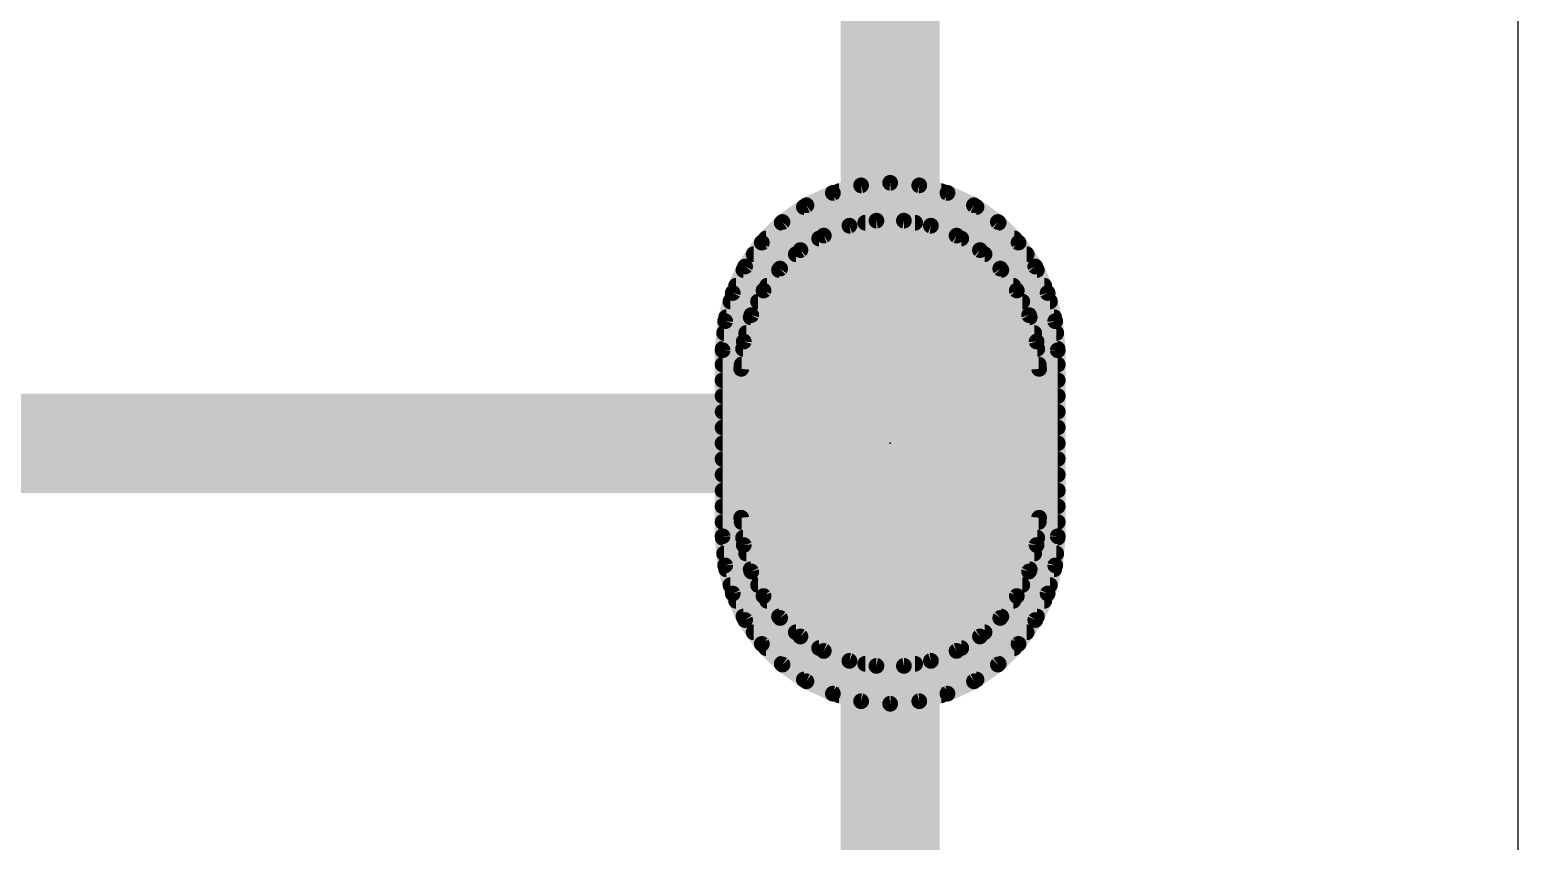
# Model space of a CAD drawing. Extents: x 1 to 105, y 18 to 66.
# Drawn here: x 93.4 to 105.39, y 31.08 to 37.62 of the extents above; entities that cross this region are included whole.
import ezdxf

# ---------------------------------------------------------------- set-up
doc = ezdxf.new("R2010")
doc.units = 0
for name, color, linetype in [('17', 122, 'CONTINUOUS'), ('2', 41, 'CONTINUOUS'), ('20', 31, 'CONTINUOUS'), ('23', 53, 'CONTINUOUS'), ('29', 251, 'CONTINUOUS'), ('30', 251, 'CONTINUOUS'), ('4', 41, 'CONTINUOUS'), ('44', 251, 'CONTINUOUS'), ('5', 83, 'CONTINUOUS')]:
    doc.layers.add(name, color=color, linetype=linetype)

# ---------------------------------------------------------------- blocks, each defined once
blk = doc.blocks.new('RECT')
blk.add_solid([(-0.5, -0.5), (0.5, -0.5), (-0.5, 0.5), (0.5, 0.5)])
blk = doc.blocks.new('ROUNDP')
at = {"const_width": 0.5}
blk.add_lwpolyline([(0, -0.25, 1), (0, 0.25, 1), (0, -0.25)], format="xyb", dxfattribs=at)

msp = doc.modelspace()

# ---------------------------------------------------------------- linework, layer by layer
at = {"layer": '2', "const_width": 0.127}
for points in [[(99.8683, 36.3086), (99.655, 36.2091)], [(100.0956, 36.3695), (99.8683, 36.3086)], [(99.9183, 36.322), (100.7417, 36.322)], [(100.33, 36.39), (100.0956, 36.3695)], [(100.5644, 36.3695), (100.33, 36.39)], [(100.7917, 36.3086), (100.5644, 36.3695)], [(101.005, 36.2091), (100.7917, 36.3086)], [(99.655, 36.2091), (99.4622, 36.0742)], [(99.6348, 36.195), (101.0252, 36.195)], [(101.1978, 36.0742), (101.005, 36.2091)], [(99.4622, 36.0742), (99.2958, 35.9078)], [(99.4561, 36.068), (101.2039, 36.068)], [(101.3642, 35.9078), (101.1978, 36.0742)], [(99.3291, 35.941), (101.3309, 35.941)], [(99.2958, 35.9078), (99.1609, 35.715)], [(99.2302, 35.814), (101.4298, 35.814)], [(101.4991, 35.715), (101.3642, 35.9078)], [(99.1609, 35.715), (99.0614, 35.5017)], [(99.1478, 35.687), (101.5122, 35.687)], [(101.5986, 35.5017), (101.4991, 35.715)], [(99.0886, 35.56), (101.5714, 35.56)], [(99.0614, 35.5017), (99.0005, 35.2744)], [(99.043, 35.433), (101.617, 35.433)], [(101.6595, 35.2744), (101.5986, 35.5017)], [(99.0005, 35.2744), (98.98, 35.04)], [(99.009, 35.306), (101.651, 35.306)], [(101.68, 35.04), (101.6595, 35.2744)], [(98.9922, 35.179), (101.6678, 35.179)], [(98.98, 35.04), (98.98, 33.54)], [(98.9811, 35.052), (101.679, 35.052)], [(101.68, 33.54), (101.68, 35.04)], [(98.98, 34.925), (101.68, 34.925)], [(98.98, 34.798), (101.68, 34.798)], [(98.98, 34.671), (101.68, 34.671)], [(98.98, 34.544), (101.68, 34.544)], [(98.98, 34.417), (101.68, 34.417)], [(98.98, 34.29), (101.68, 34.29)], [(98.98, 34.163), (101.68, 34.163)], [(98.98, 34.036), (101.68, 34.036)], [(98.98, 33.909), (101.68, 33.909)], [(98.98, 33.782), (101.68, 33.782)], [(98.98, 33.655), (101.68, 33.655)], [(98.98, 33.54), (99.0005, 33.3056)], [(98.981, 33.528), (101.679, 33.528)], [(101.6595, 33.3056), (101.68, 33.54)], [(98.9922, 33.401), (101.6678, 33.401)], [(99.0005, 33.3056), (99.0614, 33.0783)], [(101.5986, 33.0783), (101.6595, 33.3056)], [(99.009, 33.274), (101.651, 33.274)], [(99.043, 33.147), (101.617, 33.147)], [(99.0614, 33.0783), (99.1609, 32.865)], [(101.4991, 32.865), (101.5986, 33.0783)], [(99.0886, 33.02), (101.5714, 33.02)], [(99.1478, 32.893), (101.5122, 32.893)], [(99.1609, 32.865), (99.2958, 32.6722)], [(101.3642, 32.6722), (101.4991, 32.865)], [(99.2302, 32.766), (101.4298, 32.766)], [(99.2958, 32.6722), (99.4622, 32.5058)], [(99.3291, 32.639), (101.3309, 32.639)], [(101.1978, 32.5058), (101.3642, 32.6722)], [(99.4561, 32.512), (101.2039, 32.512)], [(99.4622, 32.5058), (99.655, 32.3709)], [(101.005, 32.3709), (101.1978, 32.5058)], [(99.6348, 32.385), (101.0252, 32.385)], [(99.655, 32.3709), (99.8683, 32.2714)], [(100.7917, 32.2714), (101.005, 32.3709)], [(99.8683, 32.2714), (100.0956, 32.2105)], [(99.9183, 32.258), (100.7417, 32.258)], [(100.0956, 32.2105), (100.33, 32.19)], [(100.33, 32.19), (100.5644, 32.2105)], [(100.5644, 32.2105), (100.7917, 32.2714)]]:
    msp.add_lwpolyline(points, dxfattribs=at)
at = {"layer": '2', "const_width": 0.0635}
for points in [[(99.8601, 36.3393, 1), (99.8765, 36.2779)], [(99.8817, 36.2798, 1), (99.8549, 36.3374)], [(99.9183, 36.3538, 1), (99.9183, 36.2903)], [(100.0928, 36.4011, 1), (100.0983, 36.3379)], [(100.1038, 36.3388, 1), (100.0874, 36.4002)], [(100.3328, 36.4216, 1), (100.3272, 36.3584)], [(100.3328, 36.3584, 1), (100.3272, 36.4216)], [(100.5726, 36.4002, 1), (100.5562, 36.3388)], [(100.5617, 36.3379, 1), (100.5672, 36.4011)], [(100.7417, 36.2903, 1), (100.7417, 36.3538)], [(100.8051, 36.3374, 1), (100.7783, 36.2798)], [(100.7835, 36.2779, 1), (100.7999, 36.3393)], [(99.6348, 36.2268, 1), (99.6348, 36.1632)], [(99.6416, 36.2379, 1), (99.6684, 36.1804)], [(99.6732, 36.1831, 1), (99.6368, 36.2351)], [(101.0232, 36.2351, 1), (100.9868, 36.1831)], [(100.9916, 36.1804, 1), (101.0184, 36.2379)], [(101.0252, 36.1632, 1), (101.0252, 36.2268)], [(99.4561, 36.0998, 1), (99.4561, 36.0363)], [(99.444, 36.1002, 1), (99.4804, 36.0482)], [(99.4847, 36.0517, 1), (99.4398, 36.0966)], [(101.2202, 36.0966, 1), (101.1753, 36.0517)], [(101.1796, 36.0482, 1), (101.216, 36.1002)], [(101.2039, 36.0363, 1), (101.2039, 36.0998)], [(99.3291, 35.9728, 1), (99.3291, 35.9093)], [(101.3309, 35.9093, 1), (101.3309, 35.9728)], [(99.2302, 35.8458, 1), (99.2302, 35.7822)], [(99.2734, 35.9302, 1), (99.3183, 35.8853)], [(99.3218, 35.8896, 1), (99.2698, 35.926)], [(101.3902, 35.926, 1), (101.3382, 35.8896)], [(101.3417, 35.8853, 1), (101.3866, 35.9302)], [(101.4298, 35.7822, 1), (101.4298, 35.8458)], [(99.1478, 35.7188, 1), (99.1478, 35.6553)], [(99.1349, 35.7332, 1), (99.1869, 35.6968)], [(99.1896, 35.7016, 1), (99.1321, 35.7284)], [(101.5279, 35.7284, 1), (101.4704, 35.7016)], [(101.4731, 35.6968, 1), (101.5251, 35.7332)], [(101.5122, 35.6553, 1), (101.5122, 35.7188)], [(99.0886, 35.5918, 1), (99.0886, 35.5282)], [(101.5714, 35.5282, 1), (101.5714, 35.5918)], [(99.043, 35.4648, 1), (99.043, 35.4012)], [(99.0326, 35.5151, 1), (99.0902, 35.4883)], [(99.0921, 35.4935, 1), (99.0307, 35.5099)], [(101.6293, 35.5099, 1), (101.5679, 35.4935)], [(101.5698, 35.4883, 1), (101.6274, 35.5151)], [(101.617, 35.4012, 1), (101.617, 35.4648)], [(98.9698, 35.2826, 1), (99.0312, 35.2662)], [(99.0321, 35.2717, 1), (98.9689, 35.2772)], [(99.009, 35.3378, 1), (99.009, 35.2743)], [(101.6911, 35.2772, 1), (101.6279, 35.2717)], [(101.6288, 35.2662, 1), (101.6902, 35.2826)], [(101.651, 35.2743, 1), (101.651, 35.3378)], [(98.9922, 35.2108, 1), (98.9922, 35.1472)], [(101.6678, 35.1472, 1), (101.6678, 35.2108)], [(98.9484, 35.0428, 1), (99.0116, 35.0372)], [(99.0118, 35.04, 1), (98.9483, 35.04)], [(98.9811, 35.0838, 1), (98.9811, 35.0202)], [(101.7118, 35.04, 1), (101.6483, 35.04)], [(101.6484, 35.0372, 1), (101.7116, 35.0428)], [(101.679, 35.0202, 1), (101.679, 35.0838)], [(98.98, 34.9568, 1), (98.98, 34.8933)], [(101.68, 34.8933, 1), (101.68, 34.9568)], [(98.98, 34.8298, 1), (98.98, 34.7662)], [(101.68, 34.7662, 1), (101.68, 34.8298)], [(98.98, 34.7028, 1), (98.98, 34.6392)], [(101.68, 34.6392, 1), (101.68, 34.7028)], [(98.98, 34.5758, 1), (98.98, 34.5123)], [(101.68, 34.5123, 1), (101.68, 34.5758)], [(98.98, 34.4488, 1), (98.98, 34.3852)], [(101.68, 34.3852, 1), (101.68, 34.4488)], [(98.98, 34.3218, 1), (98.98, 34.2582)], [(101.68, 34.2582, 1), (101.68, 34.3218)], [(98.98, 34.1948, 1), (98.98, 34.1313)], [(101.68, 34.1313, 1), (101.68, 34.1948)], [(98.98, 34.0678, 1), (98.98, 34.0042)], [(101.68, 34.0042, 1), (101.68, 34.0678)], [(98.98, 33.9408, 1), (98.98, 33.8772)], [(101.68, 33.8772, 1), (101.68, 33.9408)], [(98.98, 33.8138, 1), (98.98, 33.7503)], [(101.68, 33.7503, 1), (101.68, 33.8138)], [(98.98, 33.6868, 1), (98.98, 33.6232)], [(101.68, 33.6232, 1), (101.68, 33.6868)], [(99.0116, 33.5428, 1), (98.9484, 33.5372)], [(98.981, 33.5598, 1), (98.981, 33.4962)], [(101.7116, 33.5372, 1), (101.6484, 33.5428)], [(101.679, 33.4962, 1), (101.679, 33.5598)], [(98.9483, 33.54, 1), (99.0118, 33.54)], [(98.9922, 33.4328, 1), (98.9922, 33.3693)], [(101.6483, 33.54, 1), (101.7118, 33.54)], [(101.6678, 33.3693, 1), (101.6678, 33.4328)], [(99.0312, 33.3138, 1), (98.9698, 33.2974)], [(98.9689, 33.3028, 1), (99.0321, 33.3083)], [(101.6279, 33.3083, 1), (101.6911, 33.3028)], [(101.6902, 33.2974, 1), (101.6288, 33.3138)], [(99.009, 33.3058, 1), (99.009, 33.2422)], [(101.651, 33.2422, 1), (101.651, 33.3058)], [(99.043, 33.1788, 1), (99.043, 33.1152)], [(99.0902, 33.0917, 1), (99.0326, 33.0649)], [(99.0307, 33.0701, 1), (99.0921, 33.0865)], [(101.5679, 33.0865, 1), (101.6293, 33.0701)], [(101.6274, 33.0649, 1), (101.5698, 33.0917)], [(101.617, 33.1152, 1), (101.617, 33.1788)], [(99.0886, 33.0518, 1), (99.0886, 32.9883)], [(101.5714, 32.9883, 1), (101.5714, 33.0518)], [(99.1478, 32.9248, 1), (99.1478, 32.8612)], [(99.1869, 32.8832, 1), (99.1349, 32.8468)], [(99.1321, 32.8516, 1), (99.1896, 32.8784)], [(101.4704, 32.8784, 1), (101.5279, 32.8516)], [(101.5251, 32.8468, 1), (101.4731, 32.8832)], [(101.5122, 32.8612, 1), (101.5122, 32.9248)], [(99.2302, 32.7978, 1), (99.2302, 32.7342)], [(101.4298, 32.7342, 1), (101.4298, 32.7978)], [(99.3183, 32.6947, 1), (99.2734, 32.6498)], [(99.2698, 32.654, 1), (99.3218, 32.6904)], [(99.3291, 32.6708, 1), (99.3291, 32.6073)], [(101.3309, 32.6073, 1), (101.3309, 32.6708)], [(101.3382, 32.6904, 1), (101.3902, 32.654)], [(101.3866, 32.6498, 1), (101.3417, 32.6947)], [(99.4561, 32.5438, 1), (99.4561, 32.4802)], [(99.4804, 32.5318, 1), (99.444, 32.4798)], [(99.4398, 32.4834, 1), (99.4847, 32.5283)], [(101.1753, 32.5283, 1), (101.2202, 32.4834)], [(101.216, 32.4798, 1), (101.1796, 32.5318)], [(101.2039, 32.4802, 1), (101.2039, 32.5438)], [(99.6348, 32.4168, 1), (99.6348, 32.3532)], [(99.6684, 32.3996, 1), (99.6416, 32.3421)], [(99.6368, 32.3449, 1), (99.6732, 32.3969)], [(100.9868, 32.3969, 1), (101.0232, 32.3449)], [(101.0184, 32.3421, 1), (100.9916, 32.3996)], [(101.0252, 32.3532, 1), (101.0252, 32.4168)], [(99.8765, 32.3021, 1), (99.8601, 32.2407)], [(99.8549, 32.2426, 1), (99.8817, 32.3002)], [(99.9183, 32.2898, 1), (99.9183, 32.2263)], [(100.0983, 32.2421, 1), (100.0928, 32.1789)], [(100.0874, 32.1798, 1), (100.1038, 32.2412)], [(100.5562, 32.2412, 1), (100.5726, 32.1798)], [(100.5672, 32.1789, 1), (100.5617, 32.2421)], [(100.7417, 32.2263, 1), (100.7417, 32.2898)], [(100.7783, 32.3002, 1), (100.8051, 32.2426)], [(100.7999, 32.2407, 1), (100.7835, 32.3021)], [(100.3272, 32.2216, 1), (100.3328, 32.1584)], [(100.3272, 32.1584, 1), (100.3328, 32.2216)]]:
    msp.add_lwpolyline(points, format="xyb", dxfattribs=at)
at = {"layer": '20'}
msp.add_line((105.39, 20.32), (105.39, 66.04), dxfattribs=at)
at = {"layer": '23'}
msp.add_point((100.33, 34.29), dxfattribs=at)
at = {"layer": '4'}
for points, const_width in [([(100.33, 39.16), (100.33, 37.04)], 0.8), ([(100.0016, 36.0442), (99.7951, 35.9642)], 0.127), ([(100.2193, 36.0849), (100.0016, 36.0442)], 0.127), ([(100.129, 36.068), (100.531, 36.068)], 0.127), ([(100.4407, 36.0849), (100.2193, 36.0849)], 0.127), ([(100.6584, 36.0442), (100.4407, 36.0849)], 0.127), ([(100.8649, 35.9642), (100.6584, 36.0442)], 0.127), ([(99.7951, 35.9642), (99.6068, 35.8476)], 0.127), ([(99.7576, 35.941), (100.9024, 35.941)], 0.127), ([(101.0532, 35.8476), (100.8649, 35.9642)], 0.127), ([(99.6068, 35.8476), (99.4432, 35.6984)], 0.127), ([(99.57, 35.814), (101.09, 35.814)], 0.127), ([(101.2168, 35.6984), (101.0532, 35.8476)], 0.127), ([(99.4432, 35.6984), (99.3097, 35.5217)], 0.127), ([(99.4346, 35.687), (101.2254, 35.687)], 0.127), ([(101.3503, 35.5217), (101.2168, 35.6984)], 0.127), ([(99.3387, 35.56), (101.3214, 35.56)], 0.127), ([(99.3097, 35.5217), (99.211, 35.3235)], 0.127), ([(99.2656, 35.433), (101.3944, 35.433)], 0.127), ([(101.449, 35.3235), (101.3503, 35.5217)], 0.127), ([(99.211, 35.3235), (99.1504, 35.1105)], 0.127), ([(101.5096, 35.1105), (101.449, 35.3235)], 0.127), ([(99.2061, 35.306), (101.4539, 35.306)], 0.127), ([(99.1504, 35.1105), (99.13, 34.89)], 0.127), ([(99.1699, 35.179), (101.4901, 35.179)], 0.127), ([(101.53, 34.89), (101.5096, 35.1105)], 0.127), ([(99.145, 35.052), (101.515, 35.052)], 0.127), ([(99.13, 34.89), (101.53, 34.89)], 0.127), ([(99.1332, 34.925), (101.5268, 34.925)], 0.127), ([(99.1504, 33.4695), (99.13, 33.69)], 0.127), ([(99.13, 33.69), (101.53, 33.69)], 0.127), ([(99.1332, 33.655), (101.5268, 33.655)], 0.127), ([(101.53, 33.69), (101.5096, 33.4695)], 0.127), ([(99.145, 33.528), (101.515, 33.528)], 0.127), ([(99.211, 33.2565), (99.1504, 33.4695)], 0.127), ([(99.1699, 33.401), (101.4901, 33.401)], 0.127), ([(101.5096, 33.4695), (101.449, 33.2565)], 0.127), ([(99.2061, 33.274), (101.4539, 33.274)], 0.127), ([(99.3097, 33.0583), (99.211, 33.2565)], 0.127), ([(101.449, 33.2565), (101.3503, 33.0583)], 0.127), ([(99.2656, 33.147), (101.3944, 33.147)], 0.127), ([(99.4432, 32.8816), (99.3097, 33.0583)], 0.127), ([(101.3503, 33.0583), (101.2168, 32.8816)], 0.127), ([(99.3387, 33.02), (101.3214, 33.02)], 0.127), ([(99.4346, 32.893), (101.2254, 32.893)], 0.127), ([(99.6068, 32.7324), (99.4432, 32.8816)], 0.127), ([(101.2168, 32.8816), (101.0532, 32.7324)], 0.127), ([(99.57, 32.766), (101.09, 32.766)], 0.127), ([(99.7951, 32.6158), (99.6068, 32.7324)], 0.127), ([(101.0532, 32.7324), (100.8649, 32.6158)], 0.127), ([(99.7576, 32.639), (100.9024, 32.639)], 0.127), ([(100.0016, 32.5358), (99.7951, 32.6158)], 0.127), ([(100.8649, 32.6158), (100.6584, 32.5358)], 0.127), ([(100.2193, 32.4951), (100.0016, 32.5358)], 0.127), ([(100.129, 32.512), (100.531, 32.512)], 0.127), ([(100.4407, 32.4951), (100.2193, 32.4951)], 0.127), ([(100.6584, 32.5358), (100.4407, 32.4951)], 0.127), ([(100.33, 31.54), (100.33, 25.4)], 0.8)]:
    msp.add_lwpolyline(points, dxfattribs=dict(at, const_width=const_width))
for points, const_width in [([(100.13, 37.04, 1), (100.53, 37.04)], 0.4), ([(99.9958, 36.0754, 1), (100.0074, 36.013)], 0.0635), ([(100.0131, 36.0146, 1), (99.9901, 36.0738)], 0.0635), ([(100.129, 36.0998, 1), (100.129, 36.0363)], 0.0635), ([(100.2193, 36.1166, 1), (100.2193, 36.0531)], 0.0635), ([(100.2251, 36.0537, 1), (100.2134, 36.1161)], 0.0635), ([(100.4466, 36.1161, 1), (100.4349, 36.0537)], 0.0635), ([(100.4407, 36.0531, 1), (100.4407, 36.1166)], 0.0635), ([(100.531, 36.0363, 1), (100.531, 36.0998)], 0.0635), ([(100.6699, 36.0738, 1), (100.6469, 36.0146)], 0.0635), ([(100.6526, 36.013, 1), (100.6642, 36.0754)], 0.0635), ([(99.7576, 35.9728, 1), (99.7576, 35.9093)], 0.0635), ([(99.7836, 35.9938, 1), (99.8066, 35.9346)], 0.0635), ([(99.8118, 35.9372, 1), (99.7784, 35.9912)], 0.0635), ([(100.8816, 35.9912, 1), (100.8482, 35.9372)], 0.0635), ([(100.8534, 35.9346, 1), (100.8764, 35.9938)], 0.0635), ([(100.9024, 35.9093, 1), (100.9024, 35.9728)], 0.0635), ([(99.57, 35.8458, 1), (99.57, 35.7822)], 0.0635), ([(99.5901, 35.8746, 1), (99.6236, 35.8206)], 0.0635), ([(99.6282, 35.8242, 1), (99.5854, 35.8711)], 0.0635), ([(101.0746, 35.8711, 1), (101.0318, 35.8242)], 0.0635), ([(101.0364, 35.8206, 1), (101.0699, 35.8746)], 0.0635), ([(101.09, 35.7822, 1), (101.09, 35.8458)], 0.0635), ([(99.4346, 35.7188, 1), (99.4346, 35.6553)], 0.0635), ([(99.4218, 35.7219, 1), (99.4646, 35.675)], 0.0635), ([(99.4685, 35.6793, 1), (99.4179, 35.7176)], 0.0635), ([(101.2421, 35.7176, 1), (101.1915, 35.6793)], 0.0635), ([(101.1954, 35.675, 1), (101.2382, 35.7219)], 0.0635), ([(101.2254, 35.6553, 1), (101.2254, 35.7188)], 0.0635), ([(99.3387, 35.5918, 1), (99.3387, 35.5282)], 0.0635), ([(101.3214, 35.5282, 1), (101.3214, 35.5918)], 0.0635), ([(99.2656, 35.4648, 1), (99.2656, 35.4012)], 0.0635), ([(99.2844, 35.5409, 1), (99.3351, 35.5026)], 0.0635), ([(99.3382, 35.5076, 1), (99.2813, 35.5359)], 0.0635), ([(101.3787, 35.5359, 1), (101.3218, 35.5076)], 0.0635), ([(101.3249, 35.5026, 1), (101.3756, 35.5409)], 0.0635), ([(101.3944, 35.4012, 1), (101.3944, 35.4648)], 0.0635), ([(99.2416, 35.3148, 1), (99.1805, 35.3322)], 0.0635), ([(101.4795, 35.3322, 1), (101.4184, 35.3148)], 0.0635), ([(99.2061, 35.3378, 1), (99.2061, 35.2743)], 0.0635), ([(99.1826, 35.3376, 1), (99.2395, 35.3093)], 0.0635), ([(101.4205, 35.3093, 1), (101.4774, 35.3376)], 0.0635), ([(101.4539, 35.2743, 1), (101.4539, 35.3378)], 0.0635), ([(99.1199, 35.1192, 1), (99.181, 35.1018)], 0.0635), ([(99.182, 35.1076, 1), (99.1188, 35.1134)], 0.0635), ([(99.1699, 35.2108, 1), (99.1699, 35.1472)], 0.0635), ([(101.5412, 35.1134, 1), (101.478, 35.1076)], 0.0635), ([(101.479, 35.1018, 1), (101.5401, 35.1192)], 0.0635), ([(101.4901, 35.1472, 1), (101.4901, 35.2108)], 0.0635), ([(99.145, 35.0838, 1), (99.145, 35.0202)], 0.0635), ([(101.515, 35.0202, 1), (101.515, 35.0838)], 0.0635), ([(99.13, 34.9218, 1), (99.13, 34.8582)], 0.0635), ([(99.0984, 34.8929, 1), (99.1616, 34.8871)], 0.0635), ([(99.1332, 34.9568, 1), (99.1332, 34.8933)], 0.0635), ([(101.4984, 34.8871, 1), (101.5616, 34.8929)], 0.0635), ([(101.5268, 34.8933, 1), (101.5268, 34.9568)], 0.0635), ([(101.53, 34.8582, 1), (101.53, 34.9218)], 0.0635), ([(99.13, 33.7218, 1), (99.13, 33.6583)], 0.0635), ([(99.1616, 33.6929, 1), (99.0984, 33.6871)], 0.0635), ([(99.1332, 33.6868, 1), (99.1332, 33.6232)], 0.0635), ([(101.5616, 33.6871, 1), (101.4984, 33.6929)], 0.0635), ([(101.5268, 33.6232, 1), (101.5268, 33.6868)], 0.0635), ([(101.53, 33.6583, 1), (101.53, 33.7218)], 0.0635), ([(99.145, 33.5598, 1), (99.145, 33.4962)], 0.0635), ([(101.515, 33.4962, 1), (101.515, 33.5598)], 0.0635), ([(99.181, 33.4782, 1), (99.1199, 33.4608)], 0.0635), ([(99.1188, 33.4666, 1), (99.182, 33.4724)], 0.0635), ([(99.1699, 33.4328, 1), (99.1699, 33.3693)], 0.0635), ([(101.478, 33.4724, 1), (101.5412, 33.4666)], 0.0635), ([(101.5401, 33.4608, 1), (101.479, 33.4782)], 0.0635), ([(101.4901, 33.3693, 1), (101.4901, 33.4328)], 0.0635), ([(99.2061, 33.3058, 1), (99.2061, 33.2422)], 0.0635), ([(99.2395, 33.2707, 1), (99.1826, 33.2424)], 0.0635), ([(99.1805, 33.2478, 1), (99.2416, 33.2652)], 0.0635), ([(101.4184, 33.2652, 1), (101.4795, 33.2478)], 0.0635), ([(101.4774, 33.2424, 1), (101.4205, 33.2707)], 0.0635), ([(101.4539, 33.2422, 1), (101.4539, 33.3058)], 0.0635), ([(99.2656, 33.1788, 1), (99.2656, 33.1152)], 0.0635), ([(99.3351, 33.0774, 1), (99.2844, 33.0391)], 0.0635), ([(99.2813, 33.0441, 1), (99.3382, 33.0724)], 0.0635), ([(101.3218, 33.0724, 1), (101.3787, 33.0441)], 0.0635), ([(101.3756, 33.0391, 1), (101.3249, 33.0774)], 0.0635), ([(101.3944, 33.1152, 1), (101.3944, 33.1788)], 0.0635), ([(99.3387, 33.0518, 1), (99.3387, 32.9883)], 0.0635), ([(101.3214, 32.9883, 1), (101.3214, 33.0518)], 0.0635), ([(99.4346, 32.9248, 1), (99.4346, 32.8612)], 0.0635), ([(99.4646, 32.905, 1), (99.4218, 32.8581)], 0.0635), ([(99.4179, 32.8624, 1), (99.4685, 32.9007)], 0.0635), ([(101.1915, 32.9007, 1), (101.2421, 32.8624)], 0.0635), ([(101.2382, 32.8581, 1), (101.1954, 32.905)], 0.0635), ([(101.2254, 32.8612, 1), (101.2254, 32.9248)], 0.0635), ([(99.57, 32.7978, 1), (99.57, 32.7342)], 0.0635), ([(99.6236, 32.7594, 1), (99.5901, 32.7054)], 0.0635), ([(99.5854, 32.7089, 1), (99.6282, 32.7558)], 0.0635), ([(101.0318, 32.7558, 1), (101.0746, 32.7089)], 0.0635), ([(101.0699, 32.7054, 1), (101.0364, 32.7594)], 0.0635), ([(101.09, 32.7342, 1), (101.09, 32.7978)], 0.0635), ([(99.7576, 32.6708, 1), (99.7576, 32.6073)], 0.0635), ([(99.8066, 32.6454, 1), (99.7836, 32.5862)], 0.0635), ([(99.7784, 32.5888, 1), (99.8118, 32.6428)], 0.0635), ([(100.8482, 32.6428, 1), (100.8816, 32.5888)], 0.0635), ([(100.8764, 32.5862, 1), (100.8534, 32.6454)], 0.0635), ([(100.9024, 32.6073, 1), (100.9024, 32.6708)], 0.0635), ([(100.0074, 32.567, 1), (99.9958, 32.5046)], 0.0635), ([(99.9901, 32.5062, 1), (100.0131, 32.5654)], 0.0635), ([(100.129, 32.5438, 1), (100.129, 32.4802)], 0.0635), ([(100.2193, 32.5269, 1), (100.2193, 32.4634)], 0.0635), ([(100.2134, 32.4639, 1), (100.2251, 32.5263)], 0.0635), ([(100.4349, 32.5263, 1), (100.4466, 32.4639)], 0.0635), ([(100.4407, 32.4634, 1), (100.4407, 32.5269)], 0.0635), ([(100.531, 32.4802, 1), (100.531, 32.5438)], 0.0635), ([(100.6469, 32.5654, 1), (100.6699, 32.5062)], 0.0635), ([(100.6642, 32.5046, 1), (100.6526, 32.567)], 0.0635), ([(100.53, 31.54, 1), (100.13, 31.54)], 0.4)]:
    msp.add_lwpolyline(points, format="xyb", dxfattribs=dict(at, const_width=const_width))
at = {"layer": '44'}
for centre in [(100.33, 37.04), (100.31, 34.29), (100.33, 31.54)]:
    msp.add_circle(centre, 0, dxfattribs=at)
at = {"layer": '5'}
for points, const_width in [([(99.8683, 36.3086), (99.655, 36.2091)], 0.127), ([(100.0956, 36.3695), (99.8683, 36.3086)], 0.127), ([(99.9183, 36.322), (100.7417, 36.322)], 0.127), ([(100.33, 36.39), (100.0956, 36.3695)], 0.127), ([(100.5644, 36.3695), (100.33, 36.39)], 0.127), ([(100.7917, 36.3086), (100.5644, 36.3695)], 0.127), ([(101.005, 36.2091), (100.7917, 36.3086)], 0.127), ([(99.655, 36.2091), (99.4622, 36.0742)], 0.127), ([(99.6348, 36.195), (101.0252, 36.195)], 0.127), ([(101.1978, 36.0742), (101.005, 36.2091)], 0.127), ([(99.4622, 36.0742), (99.2958, 35.9078)], 0.127), ([(99.4561, 36.068), (101.2039, 36.068)], 0.127), ([(101.3642, 35.9078), (101.1978, 36.0742)], 0.127), ([(99.3291, 35.941), (101.3309, 35.941)], 0.127), ([(99.2958, 35.9078), (99.1609, 35.715)], 0.127), ([(99.2302, 35.814), (101.4298, 35.814)], 0.127), ([(101.4991, 35.715), (101.3642, 35.9078)], 0.127), ([(99.1609, 35.715), (99.0614, 35.5017)], 0.127), ([(99.1478, 35.687), (101.5122, 35.687)], 0.127), ([(101.5986, 35.5017), (101.4991, 35.715)], 0.127), ([(99.0886, 35.56), (101.5714, 35.56)], 0.127), ([(99.0614, 35.5017), (99.0005, 35.2744)], 0.127), ([(99.043, 35.433), (101.617, 35.433)], 0.127), ([(101.6595, 35.2744), (101.5986, 35.5017)], 0.127), ([(99.0005, 35.2744), (98.98, 35.04)], 0.127), ([(99.009, 35.306), (101.651, 35.306)], 0.127), ([(101.68, 35.04), (101.6595, 35.2744)], 0.127), ([(98.9922, 35.179), (101.6678, 35.179)], 0.127), ([(98.98, 35.04), (98.98, 33.54)], 0.127), ([(98.9811, 35.052), (101.679, 35.052)], 0.127), ([(101.68, 33.54), (101.68, 35.04)], 0.127), ([(98.98, 34.925), (101.68, 34.925)], 0.127), ([(98.98, 34.798), (101.68, 34.798)], 0.127), ([(100.31, 34.29), (88.88, 34.29)], 0.8), ([(98.98, 34.671), (101.68, 34.671)], 0.127), ([(98.98, 34.544), (101.68, 34.544)], 0.127), ([(98.98, 34.417), (101.68, 34.417)], 0.127), ([(98.98, 34.29), (101.68, 34.29)], 0.127), ([(98.98, 34.163), (101.68, 34.163)], 0.127), ([(98.98, 34.036), (101.68, 34.036)], 0.127), ([(98.98, 33.909), (101.68, 33.909)], 0.127), ([(98.98, 33.782), (101.68, 33.782)], 0.127), ([(98.98, 33.655), (101.68, 33.655)], 0.127), ([(98.98, 33.54), (99.0005, 33.3056)], 0.127), ([(98.981, 33.528), (101.679, 33.528)], 0.127), ([(101.6595, 33.3056), (101.68, 33.54)], 0.127), ([(98.9922, 33.401), (101.6678, 33.401)], 0.127), ([(99.0005, 33.3056), (99.0614, 33.0783)], 0.127), ([(101.5986, 33.0783), (101.6595, 33.3056)], 0.127), ([(99.009, 33.274), (101.651, 33.274)], 0.127), ([(99.043, 33.147), (101.617, 33.147)], 0.127), ([(99.0614, 33.0783), (99.1609, 32.865)], 0.127), ([(101.4991, 32.865), (101.5986, 33.0783)], 0.127), ([(99.0886, 33.02), (101.5714, 33.02)], 0.127), ([(99.1478, 32.893), (101.5122, 32.893)], 0.127), ([(99.1609, 32.865), (99.2958, 32.6722)], 0.127), ([(101.3642, 32.6722), (101.4991, 32.865)], 0.127), ([(99.2302, 32.766), (101.4298, 32.766)], 0.127), ([(99.2958, 32.6722), (99.4622, 32.5058)], 0.127), ([(99.3291, 32.639), (101.3309, 32.639)], 0.127), ([(101.1978, 32.5058), (101.3642, 32.6722)], 0.127), ([(99.4561, 32.512), (101.2039, 32.512)], 0.127), ([(99.4622, 32.5058), (99.655, 32.3709)], 0.127), ([(101.005, 32.3709), (101.1978, 32.5058)], 0.127), ([(99.6348, 32.385), (101.0252, 32.385)], 0.127), ([(99.655, 32.3709), (99.8683, 32.2714)], 0.127), ([(100.7917, 32.2714), (101.005, 32.3709)], 0.127), ([(99.8683, 32.2714), (100.0956, 32.2105)], 0.127), ([(99.9183, 32.258), (100.7417, 32.258)], 0.127), ([(100.0956, 32.2105), (100.33, 32.19)], 0.127), ([(100.33, 32.19), (100.5644, 32.2105)], 0.127), ([(100.5644, 32.2105), (100.7917, 32.2714)], 0.127)]:
    msp.add_lwpolyline(points, dxfattribs=dict(at, const_width=const_width))
for points, const_width in [([(99.8601, 36.3393, 1), (99.8765, 36.2779)], 0.0635), ([(99.8817, 36.2798, 1), (99.8549, 36.3374)], 0.0635), ([(99.9183, 36.3538, 1), (99.9183, 36.2903)], 0.0635), ([(100.0928, 36.4011, 1), (100.0983, 36.3379)], 0.0635), ([(100.1038, 36.3388, 1), (100.0874, 36.4002)], 0.0635), ([(100.3328, 36.4216, 1), (100.3272, 36.3584)], 0.0635), ([(100.3328, 36.3584, 1), (100.3272, 36.4216)], 0.0635), ([(100.5726, 36.4002, 1), (100.5562, 36.3388)], 0.0635), ([(100.5617, 36.3379, 1), (100.5672, 36.4011)], 0.0635), ([(100.7417, 36.2903, 1), (100.7417, 36.3538)], 0.0635), ([(100.8051, 36.3374, 1), (100.7783, 36.2798)], 0.0635), ([(100.7835, 36.2779, 1), (100.7999, 36.3393)], 0.0635), ([(99.6348, 36.2268, 1), (99.6348, 36.1632)], 0.0635), ([(99.6416, 36.2379, 1), (99.6684, 36.1804)], 0.0635), ([(99.6732, 36.1831, 1), (99.6368, 36.2351)], 0.0635), ([(101.0232, 36.2351, 1), (100.9868, 36.1831)], 0.0635), ([(100.9916, 36.1804, 1), (101.0184, 36.2379)], 0.0635), ([(101.0252, 36.1632, 1), (101.0252, 36.2268)], 0.0635), ([(99.4561, 36.0998, 1), (99.4561, 36.0363)], 0.0635), ([(99.444, 36.1002, 1), (99.4804, 36.0482)], 0.0635), ([(99.4847, 36.0517, 1), (99.4398, 36.0966)], 0.0635), ([(101.2202, 36.0966, 1), (101.1753, 36.0517)], 0.0635), ([(101.1796, 36.0482, 1), (101.216, 36.1002)], 0.0635), ([(101.2039, 36.0363, 1), (101.2039, 36.0998)], 0.0635), ([(99.3291, 35.9728, 1), (99.3291, 35.9093)], 0.0635), ([(101.3309, 35.9093, 1), (101.3309, 35.9728)], 0.0635), ([(99.2302, 35.8458, 1), (99.2302, 35.7822)], 0.0635), ([(99.2734, 35.9302, 1), (99.3183, 35.8853)], 0.0635), ([(99.3218, 35.8896, 1), (99.2698, 35.926)], 0.0635), ([(101.3902, 35.926, 1), (101.3382, 35.8896)], 0.0635), ([(101.3417, 35.8853, 1), (101.3866, 35.9302)], 0.0635), ([(101.4298, 35.7822, 1), (101.4298, 35.8458)], 0.0635), ([(99.1478, 35.7188, 1), (99.1478, 35.6553)], 0.0635), ([(99.1349, 35.7332, 1), (99.1869, 35.6968)], 0.0635), ([(99.1896, 35.7016, 1), (99.1321, 35.7284)], 0.0635), ([(101.5279, 35.7284, 1), (101.4704, 35.7016)], 0.0635), ([(101.4731, 35.6968, 1), (101.5251, 35.7332)], 0.0635), ([(101.5122, 35.6553, 1), (101.5122, 35.7188)], 0.0635), ([(99.0886, 35.5918, 1), (99.0886, 35.5282)], 0.0635), ([(101.5714, 35.5282, 1), (101.5714, 35.5918)], 0.0635), ([(99.043, 35.4648, 1), (99.043, 35.4012)], 0.0635), ([(99.0326, 35.5151, 1), (99.0902, 35.4883)], 0.0635), ([(99.0921, 35.4935, 1), (99.0307, 35.5099)], 0.0635), ([(101.6293, 35.5099, 1), (101.5679, 35.4935)], 0.0635), ([(101.5698, 35.4883, 1), (101.6274, 35.5151)], 0.0635), ([(101.617, 35.4012, 1), (101.617, 35.4648)], 0.0635), ([(98.9698, 35.2826, 1), (99.0312, 35.2662)], 0.0635), ([(99.0321, 35.2717, 1), (98.9689, 35.2772)], 0.0635), ([(99.009, 35.3378, 1), (99.009, 35.2743)], 0.0635), ([(101.6911, 35.2772, 1), (101.6279, 35.2717)], 0.0635), ([(101.6288, 35.2662, 1), (101.6902, 35.2826)], 0.0635), ([(101.651, 35.2743, 1), (101.651, 35.3378)], 0.0635), ([(98.9922, 35.2108, 1), (98.9922, 35.1472)], 0.0635), ([(101.6678, 35.1472, 1), (101.6678, 35.2108)], 0.0635), ([(98.9484, 35.0428, 1), (99.0116, 35.0372)], 0.0635), ([(99.0118, 35.04, 1), (98.9483, 35.04)], 0.0635), ([(98.9811, 35.0838, 1), (98.9811, 35.0202)], 0.0635), ([(101.7118, 35.04, 1), (101.6483, 35.04)], 0.0635), ([(101.6484, 35.0372, 1), (101.7116, 35.0428)], 0.0635), ([(101.679, 35.0202, 1), (101.679, 35.0838)], 0.0635), ([(98.98, 34.9568, 1), (98.98, 34.8933)], 0.0635), ([(101.68, 34.8933, 1), (101.68, 34.9568)], 0.0635), ([(98.98, 34.8298, 1), (98.98, 34.7662)], 0.0635), ([(101.68, 34.7662, 1), (101.68, 34.8298)], 0.0635), ([(98.98, 34.7028, 1), (98.98, 34.6392)], 0.0635), ([(100.31, 34.09, 1), (100.31, 34.49)], 0.4), ([(101.68, 34.6392, 1), (101.68, 34.7028)], 0.0635), ([(98.98, 34.5758, 1), (98.98, 34.5123)], 0.0635), ([(101.68, 34.5123, 1), (101.68, 34.5758)], 0.0635), ([(98.98, 34.4488, 1), (98.98, 34.3852)], 0.0635), ([(101.68, 34.3852, 1), (101.68, 34.4488)], 0.0635), ([(98.98, 34.3218, 1), (98.98, 34.2582)], 0.0635), ([(101.68, 34.2582, 1), (101.68, 34.3218)], 0.0635), ([(98.98, 34.1948, 1), (98.98, 34.1313)], 0.0635), ([(101.68, 34.1313, 1), (101.68, 34.1948)], 0.0635), ([(98.98, 34.0678, 1), (98.98, 34.0042)], 0.0635), ([(101.68, 34.0042, 1), (101.68, 34.0678)], 0.0635), ([(98.98, 33.9408, 1), (98.98, 33.8772)], 0.0635), ([(101.68, 33.8772, 1), (101.68, 33.9408)], 0.0635), ([(98.98, 33.8138, 1), (98.98, 33.7503)], 0.0635), ([(101.68, 33.7503, 1), (101.68, 33.8138)], 0.0635), ([(98.98, 33.6868, 1), (98.98, 33.6232)], 0.0635), ([(101.68, 33.6232, 1), (101.68, 33.6868)], 0.0635), ([(99.0116, 33.5428, 1), (98.9484, 33.5372)], 0.0635), ([(98.981, 33.5598, 1), (98.981, 33.4962)], 0.0635), ([(101.7116, 33.5372, 1), (101.6484, 33.5428)], 0.0635), ([(101.679, 33.4962, 1), (101.679, 33.5598)], 0.0635), ([(98.9483, 33.54, 1), (99.0118, 33.54)], 0.0635), ([(98.9922, 33.4328, 1), (98.9922, 33.3693)], 0.0635), ([(101.6483, 33.54, 1), (101.7118, 33.54)], 0.0635), ([(101.6678, 33.3693, 1), (101.6678, 33.4328)], 0.0635), ([(99.0312, 33.3138, 1), (98.9698, 33.2974)], 0.0635), ([(98.9689, 33.3028, 1), (99.0321, 33.3083)], 0.0635), ([(101.6279, 33.3083, 1), (101.6911, 33.3028)], 0.0635), ([(101.6902, 33.2974, 1), (101.6288, 33.3138)], 0.0635), ([(99.009, 33.3058, 1), (99.009, 33.2422)], 0.0635), ([(101.651, 33.2422, 1), (101.651, 33.3058)], 0.0635), ([(99.043, 33.1788, 1), (99.043, 33.1152)], 0.0635), ([(99.0902, 33.0917, 1), (99.0326, 33.0649)], 0.0635), ([(99.0307, 33.0701, 1), (99.0921, 33.0865)], 0.0635), ([(101.5679, 33.0865, 1), (101.6293, 33.0701)], 0.0635), ([(101.6274, 33.0649, 1), (101.5698, 33.0917)], 0.0635), ([(101.617, 33.1152, 1), (101.617, 33.1788)], 0.0635), ([(99.0886, 33.0518, 1), (99.0886, 32.9883)], 0.0635), ([(101.5714, 32.9883, 1), (101.5714, 33.0518)], 0.0635), ([(99.1478, 32.9248, 1), (99.1478, 32.8612)], 0.0635), ([(99.1869, 32.8832, 1), (99.1349, 32.8468)], 0.0635), ([(99.1321, 32.8516, 1), (99.1896, 32.8784)], 0.0635), ([(101.4704, 32.8784, 1), (101.5279, 32.8516)], 0.0635), ([(101.5251, 32.8468, 1), (101.4731, 32.8832)], 0.0635), ([(101.5122, 32.8612, 1), (101.5122, 32.9248)], 0.0635), ([(99.2302, 32.7978, 1), (99.2302, 32.7342)], 0.0635), ([(101.4298, 32.7342, 1), (101.4298, 32.7978)], 0.0635), ([(99.3183, 32.6947, 1), (99.2734, 32.6498)], 0.0635), ([(99.2698, 32.654, 1), (99.3218, 32.6904)], 0.0635), ([(99.3291, 32.6708, 1), (99.3291, 32.6073)], 0.0635), ([(101.3309, 32.6073, 1), (101.3309, 32.6708)], 0.0635), ([(101.3382, 32.6904, 1), (101.3902, 32.654)], 0.0635), ([(101.3866, 32.6498, 1), (101.3417, 32.6947)], 0.0635), ([(99.4561, 32.5438, 1), (99.4561, 32.4802)], 0.0635), ([(99.4804, 32.5318, 1), (99.444, 32.4798)], 0.0635), ([(99.4398, 32.4834, 1), (99.4847, 32.5283)], 0.0635), ([(101.1753, 32.5283, 1), (101.2202, 32.4834)], 0.0635), ([(101.216, 32.4798, 1), (101.1796, 32.5318)], 0.0635), ([(101.2039, 32.4802, 1), (101.2039, 32.5438)], 0.0635), ([(99.6348, 32.4168, 1), (99.6348, 32.3532)], 0.0635), ([(99.6684, 32.3996, 1), (99.6416, 32.3421)], 0.0635), ([(99.6368, 32.3449, 1), (99.6732, 32.3969)], 0.0635), ([(100.9868, 32.3969, 1), (101.0232, 32.3449)], 0.0635), ([(101.0184, 32.3421, 1), (100.9916, 32.3996)], 0.0635), ([(101.0252, 32.3532, 1), (101.0252, 32.4168)], 0.0635), ([(99.8765, 32.3021, 1), (99.8601, 32.2407)], 0.0635), ([(99.8549, 32.2426, 1), (99.8817, 32.3002)], 0.0635), ([(99.9183, 32.2898, 1), (99.9183, 32.2263)], 0.0635), ([(100.0983, 32.2421, 1), (100.0928, 32.1789)], 0.0635), ([(100.0874, 32.1798, 1), (100.1038, 32.2412)], 0.0635), ([(100.5562, 32.2412, 1), (100.5726, 32.1798)], 0.0635), ([(100.5672, 32.1789, 1), (100.5617, 32.2421)], 0.0635), ([(100.7417, 32.2263, 1), (100.7417, 32.2898)], 0.0635), ([(100.7783, 32.3002, 1), (100.8051, 32.2426)], 0.0635), ([(100.7999, 32.2407, 1), (100.7835, 32.3021)], 0.0635), ([(100.3272, 32.2216, 1), (100.3328, 32.1584)], 0.0635), ([(100.3272, 32.1584, 1), (100.3328, 32.2216)], 0.0635)]:
    msp.add_lwpolyline(points, format="xyb", dxfattribs=dict(at, const_width=const_width))

# ---------------------------------------------------------------- block references
at = {"layer": '17', "xscale": 0.0002, "yscale": 0.0002, "rotation": 270}
for p in [(100.33, 37.04), (100.33, 37.04), (100.33, 37.04), (100.33, 37.04), (100.33, 37.04), (100.33, 37.04), (100.33, 37.04), (100.33, 37.04), (100.33, 37.04), (100.33, 37.04), (100.33, 37.04), (100.33, 37.04), (100.33, 37.04), (100.33, 37.04), (100.33, 37.04), (100.33, 37.04), (100.31, 34.29), (100.31, 34.29), (100.31, 34.29), (100.31, 34.29), (100.31, 34.29), (100.31, 34.29), (100.31, 34.29), (100.31, 34.29), (100.31, 34.29), (100.31, 34.29), (100.31, 34.29), (100.31, 34.29), (100.31, 34.29), (100.31, 34.29), (100.31, 34.29), (100.31, 34.29), (100.33, 31.54), (100.33, 31.54), (100.33, 31.54), (100.33, 31.54), (100.33, 31.54), (100.33, 31.54), (100.33, 31.54), (100.33, 31.54), (100.33, 31.54), (100.33, 31.54), (100.33, 31.54), (100.33, 31.54), (100.33, 31.54), (100.33, 31.54), (100.33, 31.54), (100.33, 31.54)]:
    msp.add_blockref('ROUNDP', p, dxfattribs=at)
at = {"layer": '29', "xscale": 0.2034, "yscale": 0.2034, "rotation": 270}
for p in [(100.33, 37.04), (100.31, 34.29), (100.33, 31.54)]:
    msp.add_blockref('ROUNDP', p, dxfattribs=at)
at = {"layer": '30', "xscale": 0.2034, "yscale": 0.2034, "rotation": 270}
for p in [(100.33, 37.04), (100.31, 34.29), (100.33, 31.54)]:
    msp.add_blockref('ROUNDP', p, dxfattribs=at)
at = {"layer": '4', "xscale": 2.15, "yscale": 0.8}
for p, rotation in [((100.33, 35.965), 90), ((100.33, 32.615), 270)]:
    msp.add_blockref('RECT', p, dxfattribs=dict(at, rotation=rotation))

doc.saveas('drawing.dxf')
